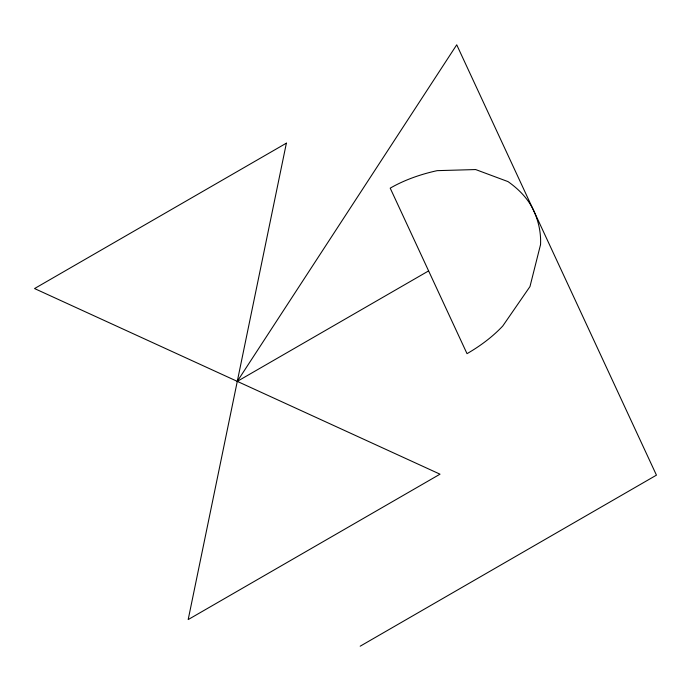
<?xml version="1.0" encoding="UTF-8"?>
<svg xmlns="http://www.w3.org/2000/svg" width="691" height="691" viewBox="0 0 691 691"><rect width="100%" height="100%" fill="white"/><g stroke="black" fill="none" stroke-linecap="round" stroke-linejoin="round"><path stroke-width="1.04" d="M428.61 270.907L237.281 381.372L456.725 44.811L656.45 475.149L360.192 646.189M286.385 143.158L188.185 619.577L440.02 474.181L34.55 288.553L286.385 143.158M540.543 244.605L529.971 286.584L502.772 325.997A207.689 119.906 0 0 1 467.021 353.662L390.208 188.151A132.612 76.563 0 0 1 437.196 170.651L475.65 169.554L508.006 181.603A132.612 76.563 0 0 1 533.547 210.323A207.689 119.906 0 0 1 540.543 244.605"/></g></svg>
